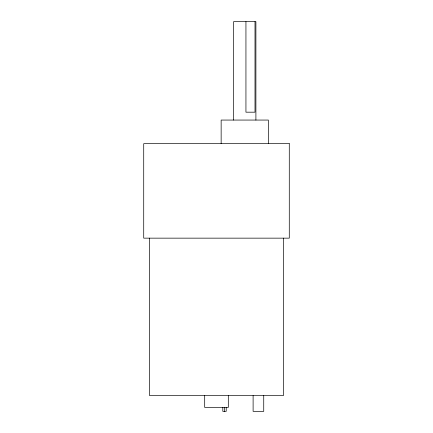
<?xml version="1.0" encoding="UTF-8"?>
<svg xmlns="http://www.w3.org/2000/svg" width="433" height="433" viewBox="0 0 433 433"><rect width="100%" height="100%" fill="white"/><g stroke="black" fill="none" stroke-linecap="round" stroke-linejoin="round"><path stroke-width="0.65" d="M283.42 238.15L283.42 395.605L149.58 395.605L149.58 238.15M268.352 143.675L268.352 120.06L221.144 120.06L221.144 143.675M263.735 395.605L263.735 411.35L253.11 411.35L253.11 395.605M255.903 120.06L255.903 21.65L233.593 21.65L233.593 120.06M255.005 21.65L255.005 112.185L245.939 112.185L245.939 21.65M228.31 395.605L228.31 407.415L204.69 407.415L204.69 395.605M226.205 407.415L226.205 411.35L222.806 411.35L222.806 407.415M224.359 407.415L224.359 411.35M289.282 143.675L143.718 143.675L143.718 238.15L289.282 238.15L289.282 143.675"/></g></svg>
